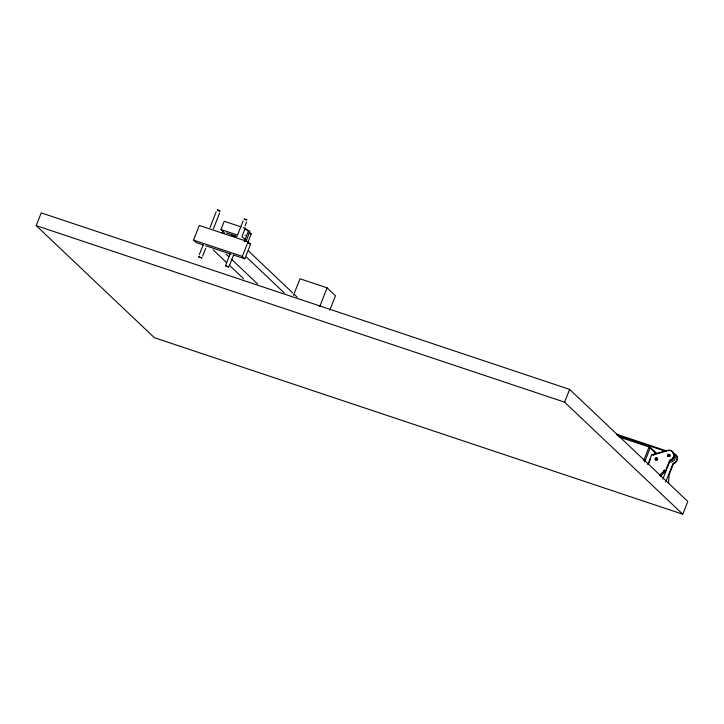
<?xml version="1.0" encoding="UTF-8"?>
<svg xmlns="http://www.w3.org/2000/svg" width="724" height="724" viewBox="0 0 724 724"><rect width="100%" height="100%" fill="white"/><g stroke="black" fill="none" stroke-linecap="round" stroke-linejoin="round"><path stroke-width="1.09" d="M649.591 461.369L650.55 458.717M216.195 211.788L210.05 227.399M202.648 256.088L205.716 248.296M36.2 225.644L41.232 212.874L569.616 389.394L687.8 501.461L682.768 514.221L154.384 337.701L36.2 225.644L564.584 402.155L682.768 514.221M203.48 244.983L196.068 242.504L193.534 240.106L199.308 225.454L248.07 241.744L250.594 244.133L244.821 258.794L233.164 254.893M199.263 254.776L203.118 244.983M219.589 213.1L213.417 228.757M224.702 233.11L220.974 229.571L224.25 221.263L241.047 226.874M222.105 233.019L222.892 231.01M225.843 264.74L230.078 253.997M237.78 234.449L243.164 220.775M229.608 265.12L233.454 255.346M245.002 226.033L246.54 222.123M245.246 228.277L241.97 236.585L247.943 242.25L251.219 233.942L245.246 228.277L243.146 227.58M244.332 241.59L248.685 230.531L245.735 229.544M245.888 241.68L249.852 231.635L248.685 230.531M244.821 258.794L242.296 256.396L248.07 241.744M293.464 295.329L299.989 278.776L327.094 287.826L335.465 295.772L329.764 310.261M319.755 306.451L327.094 287.826M564.584 402.155L569.616 389.394M643.708 460.564L649.057 446.989L619.065 436.97M644.604 462.012L649.799 448.826A1.475 0.498 -71.5 0 1 650.758 447.803L656.804 453.532M647.79 464.582L651.817 454.364L653.356 454.998M648.523 464.084L649.229 462.274M663.618 471.994L664.433 469.912A2.181 0.733 -71.5 0 1 663.673 471.206L659.582 475.306M653.166 454.808A5.385 5.005 -46.5 0 1 655.139 453.83L667.537 450.31A5.385 5.014 -46.5 0 1 673.691 453.885A5.385 5.014 -46.5 0 1 669.682 460.328L665.736 470.347A2.181 0.733 -71.5 0 1 664.976 471.641L660.885 475.74A2.624 0.878 -71.5 0 1 660.605 476.673M662.822 479.089L670.071 460.699A5.385 5.014 -46.5 0 0 674.08 454.247A5.385 5.014 -46.5 0 0 667.926 450.681M665.763 481.876L673.012 463.487A5.385 5.014 -46.5 0 0 672.705 453.287M674.044 453.812A5.385 5.014 -46.5 0 1 673.401 463.858L669.456 473.867A2.181 0.733 -71.5 0 0 669.057 475.514L668.569 483.026A2.624 0.878 -71.5 0 0 668.433 483.27M652.93 455.188L654.206 453.83A1.475 0.498 -71.5 0 1 654.768 454.364M666.894 450.971L655.528 454.201A5.385 5.005 -46.5 0 0 655.003 454.364M668.858 462.636L671.972 461.749A4.371 4.063 -46.5 0 0 673.854 454.292M219.662 211.1C222.033 211.354 215.598 208.811 217.526 210.268M246.622 220.114C248.884 219.951 240.902 217.734 245.536 219.752M219.408 211.037L218.286 210.621M249.119 233.237L251.219 233.942M220.974 229.571L237.771 235.182M226.576 232.965L237.119 236.486M231.952 235.481L235.119 236.531M248.477 243.427L250.594 244.133M193.534 240.106L242.296 256.396M205.607 245.689L231.047 254.187M616.83 434.291L666.161 450.771M616.92 435.043L666.252 451.523M656.261 453.812L649.464 447.369A1.475 0.498 -71.5 0 0 648.496 448.391M248.694 251.183L292.677 292.885M294.469 294.587L297.166 297.139M246.504 257.129L284.197 292.867M226.096 254.106L228.784 256.658M231.481 259.21L257.509 283.889M213.127 249.834L226.594 262.604M229.282 265.156L243.644 278.776M245.409 234.992A1.095 1.014 -46.5 0 1 245.056 235.255M674.044 455.342A4.371 4.063 -46.5 0 1 670.813 460.645M653.546 455.179A5.385 5.005 -46.5 0 1 654.007 454.862M672.976 457.966A1.167 1.086 -46.5 0 1 673.039 458.627M672.27 459.532A1.167 1.086 -46.5 0 1 671.166 459.351M668.143 456.482A1.167 1.086 -46.5 0 1 668.46 454.744A1.167 1.086 -46.5 0 1 670.071 455.287M670.071 455.939A1.167 1.086 -46.5 0 1 669.727 456.491M655.745 460.093A1.167 1.086 -46.5 0 1 655.763 458.455A1.167 1.086 -46.5 0 1 657.392 458.464A1.167 1.086 -46.5 0 1 657.157 460.102M201.878 258.016L198.494 256.73L201.878 258.016M228.838 267.02L225.454 265.744L228.838 267.02M668.813 456.41A1.167 1.086 -46.5 0 0 669.465 454.527A1.167 1.086 -46.5 0 0 667.555 455.025A1.167 1.086 -46.5 0 0 668.813 456.41M656.333 459.948A1.167 1.086 -46.5 0 0 656.985 458.066A1.167 1.086 -46.5 0 0 655.066 458.563A1.167 1.086 -46.5 0 0 656.333 459.948"/></g></svg>
